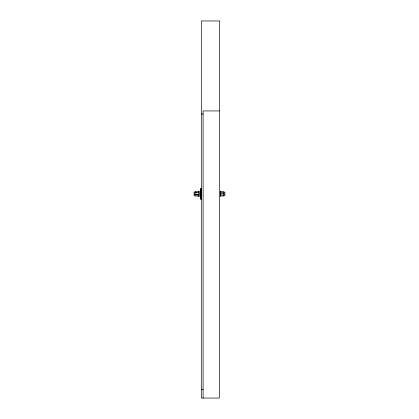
<?xml version="1.0" encoding="UTF-8"?>
<svg xmlns="http://www.w3.org/2000/svg" width="419" height="419" viewBox="0 0 419 419"><rect width="100%" height="100%" fill="white"/><g stroke="black" fill="none" stroke-linecap="round" stroke-linejoin="round"><path stroke-width="0.63" d="M201.324 188.204L200.706 188.54L200.706 199.203L201.324 199.538M195.165 192.201L196.956 192.201M219.399 110.93L203.105 110.93L203.105 398.05M201.324 113.994L203.262 113.994M200.706 189.257L200.706 198.486M220.253 191.682L223.95 191.682L223.95 196.003M194.982 191.782L198.423 191.782M220.253 192.761L223.95 192.761M194.982 192.792L198.423 192.792M220.253 193.285L223.95 193.285M194.982 194.432L198.423 194.432M194.982 194.95L198.423 194.95M220.253 194.924L223.95 194.924M220.253 195.93L223.95 195.93M198.423 196.034L194.982 196.034L194.982 191.708M201.324 389.712L203.262 389.712M224.893 192.043L224.893 195.636M220.253 191.122L220.253 196.563M201.015 188.204L201.015 199.538M199.564 191.122L199.564 196.563M198.423 191.153L198.423 196.59M194.107 192.075L194.107 195.668M219.399 20.95L201.324 20.95L201.324 398.05L219.399 398.05L219.399 20.95"/></g></svg>
